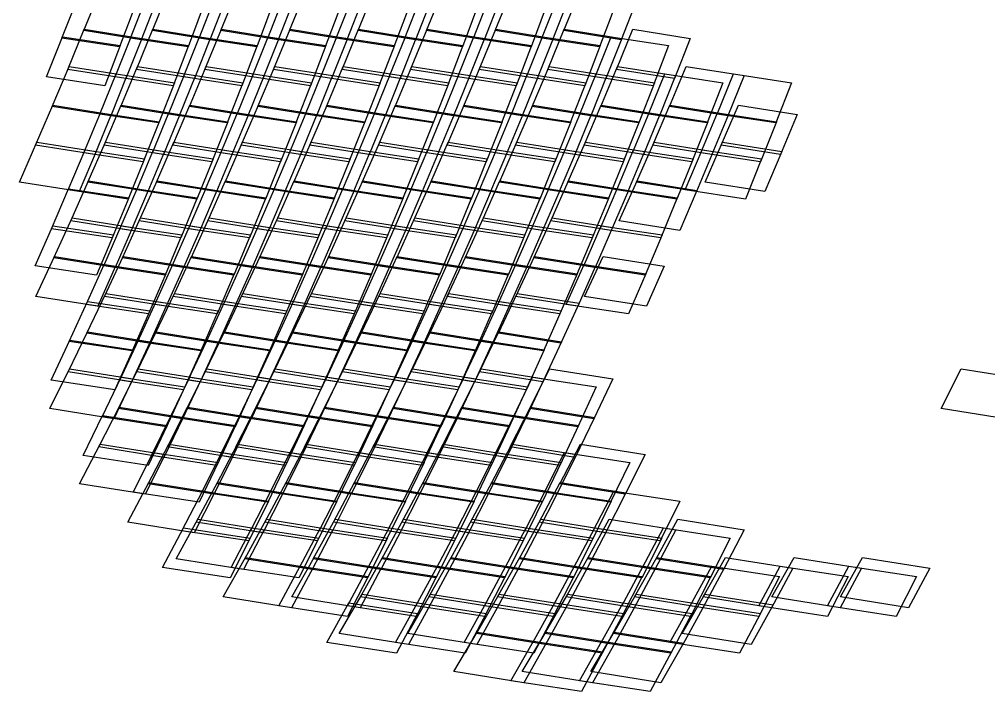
# Model space of a CAD drawing. Header units: metres. Extents: x -83.3 to -29.5, y -56.4 to 14.4.
# Drawn here: x -76.66 to -61.74, y -56.35 to -46.01 of the extents above; entities that cross this region are included whole.
import ezdxf

# ---------------------------------------------------------------- set-up
doc = ezdxf.new("R2010")
doc.units = ezdxf.units.M

msp = doc.modelspace()

# ---------------------------------------------------------------- linework, layer by layer
at = {"layer": 'Layer__irs_1c_south_america_shp'}
for points in [[(-75.41788, -45.56414), (-74.54367, -45.7024), (-74.7843, -46.32066), (-75.66772, -46.18086), (-75.41788, -45.56414)], [(-74.36215, -45.56414), (-73.48795, -45.7024), (-73.72858, -46.32066), (-74.612, -46.18086), (-74.36215, -45.56414)], [(-73.30643, -45.56414), (-72.43222, -45.7024), (-72.67285, -46.32066), (-73.55627, -46.18086), (-73.30643, -45.56414)], [(-72.2507, -45.56414), (-71.3765, -45.7024), (-71.61713, -46.32066), (-72.50055, -46.18086), (-72.2507, -45.56414)], [(-71.19501, -45.56414), (-70.3208, -45.7024), (-70.56143, -46.32066), (-71.44485, -46.18086), (-71.19501, -45.56414)], [(-70.13928, -45.56414), (-69.26508, -45.7024), (-69.50571, -46.32066), (-70.38913, -46.18086), (-70.13928, -45.56414)], [(-69.08356, -45.56414), (-68.20935, -45.7024), (-68.44998, -46.32066), (-69.3334, -46.18086), (-69.08356, -45.56414)], [(-68.02783, -45.56414), (-67.15363, -45.7024), (-67.39426, -46.32066), (-68.27768, -46.18086), (-68.02783, -45.56414)], [(-75.76129, -45.67736), (-74.88364, -45.81014), (-75.11661, -46.42957), (-76.00363, -46.29534), (-75.76129, -45.67736)], [(-74.70557, -45.67736), (-73.82791, -45.81014), (-74.06088, -46.42957), (-74.94791, -46.29534), (-74.70557, -45.67736)], [(-73.64984, -45.67736), (-72.77219, -45.81014), (-73.00516, -46.42957), (-73.89218, -46.29534), (-73.64984, -45.67736)], [(-72.59412, -45.67736), (-71.71646, -45.81014), (-71.94943, -46.42957), (-72.83646, -46.29534), (-72.59412, -45.67736)], [(-71.53839, -45.67736), (-70.66074, -45.81014), (-70.89371, -46.42957), (-71.78073, -46.29534), (-71.53839, -45.67736)], [(-70.4827, -45.67736), (-69.60504, -45.81014), (-69.83801, -46.42957), (-70.72504, -46.29534), (-70.4827, -45.67736)], [(-69.42697, -45.67736), (-68.54932, -45.81014), (-68.78229, -46.42957), (-69.66931, -46.29534), (-69.42697, -45.67736)], [(-68.37125, -45.67736), (-67.49359, -45.81014), (-67.72656, -46.42957), (-68.61359, -46.29534), (-68.37125, -45.67736)], [(-75.65976, -46.16143), (-74.77664, -46.30117), (-75.02161, -46.91901), (-75.91422, -46.77766), (-75.65976, -46.16143)], [(-74.60403, -46.16143), (-73.72092, -46.30117), (-73.96588, -46.91901), (-74.85849, -46.77766), (-74.60403, -46.16143)], [(-73.54831, -46.16143), (-72.66519, -46.30117), (-72.91016, -46.91901), (-73.80276, -46.77766), (-73.54831, -46.16143)], [(-72.49258, -46.16143), (-71.60947, -46.30117), (-71.85443, -46.91901), (-72.74704, -46.77766), (-72.49258, -46.16143)], [(-71.43689, -46.16143), (-70.55377, -46.30117), (-70.79874, -46.91901), (-71.69135, -46.77766), (-71.43689, -46.16143)], [(-70.38116, -46.16143), (-69.49805, -46.30117), (-69.74301, -46.91901), (-70.63562, -46.77766), (-70.38116, -46.16143)], [(-69.32544, -46.16143), (-68.44232, -46.30117), (-68.68729, -46.91901), (-69.57989, -46.77766), (-69.32544, -46.16143)], [(-68.26971, -46.16143), (-67.3866, -46.30117), (-67.63156, -46.91901), (-68.52417, -46.77766), (-68.26971, -46.16143)], [(-67.21402, -46.16143), (-66.3309, -46.30117), (-66.57587, -46.91901), (-67.46848, -46.77766), (-67.21402, -46.16143)], [(-75.99591, -46.27585), (-75.10922, -46.41004), (-75.34628, -47.02907), (-76.24265, -46.89341), (-75.99591, -46.27585)], [(-74.94019, -46.27585), (-74.0535, -46.41004), (-74.29056, -47.02907), (-75.18692, -46.89341), (-74.94019, -46.27585)], [(-73.88446, -46.27585), (-72.99777, -46.41004), (-73.23483, -47.02907), (-74.1312, -46.89341), (-73.88446, -46.27585)], [(-72.82874, -46.27585), (-71.94205, -46.41004), (-72.17911, -47.02907), (-73.07547, -46.89341), (-72.82874, -46.27585)], [(-71.77301, -46.27585), (-70.88632, -46.41004), (-71.12338, -47.02907), (-72.01974, -46.89341), (-71.77301, -46.27585)], [(-70.71732, -46.27585), (-69.83063, -46.41004), (-70.06769, -47.02907), (-70.96405, -46.89341), (-70.71732, -46.27585)], [(-69.66159, -46.27585), (-68.7749, -46.41004), (-69.01196, -47.02907), (-69.90833, -46.89341), (-69.66159, -46.27585)], [(-68.60587, -46.27585), (-67.71918, -46.41004), (-67.95624, -47.02907), (-68.8526, -46.89341), (-68.60587, -46.27585)], [(-67.55014, -46.27585), (-66.66345, -46.41004), (-66.90051, -47.02907), (-67.79687, -46.89341), (-67.55014, -46.27585)], [(-75.89529, -46.7323), (-75.00339, -46.87352), (-75.25262, -47.49094), (-76.1543, -47.34808), (-75.89529, -46.7323)], [(-75.16858, -46.84793), (-74.27295, -46.98349), (-74.51407, -47.60216), (-75.41965, -47.46508), (-75.16858, -46.84793)], [(-74.83957, -46.7323), (-73.94766, -46.87352), (-74.1969, -47.49094), (-75.09857, -47.34808), (-74.83957, -46.7323)], [(-74.11285, -46.84793), (-73.21722, -46.98349), (-73.45834, -47.60216), (-74.36392, -47.46508), (-74.11285, -46.84793)], [(-73.78384, -46.7323), (-72.89194, -46.87352), (-73.14117, -47.49094), (-74.04285, -47.34808), (-73.78384, -46.7323)], [(-73.05713, -46.84793), (-72.1615, -46.98349), (-72.40262, -47.60216), (-73.3082, -47.46508), (-73.05713, -46.84793)], [(-72.72812, -46.7323), (-71.83621, -46.87352), (-72.08545, -47.49094), (-72.98712, -47.34808), (-72.72812, -46.7323)], [(-72.0014, -46.84793), (-71.10577, -46.98349), (-71.34689, -47.60216), (-72.25247, -47.46508), (-72.0014, -46.84793)], [(-71.67242, -46.7323), (-70.78052, -46.87352), (-71.02975, -47.49094), (-71.93143, -47.34808), (-71.67242, -46.7323)], [(-70.94571, -46.84793), (-70.05008, -46.98349), (-70.2912, -47.60216), (-71.19678, -47.46508), (-70.94571, -46.84793)], [(-70.6167, -46.7323), (-69.72479, -46.87352), (-69.97403, -47.49094), (-70.8757, -47.34808), (-70.6167, -46.7323)], [(-69.88998, -46.84793), (-68.99435, -46.98349), (-69.23547, -47.60216), (-70.14105, -47.46508), (-69.88998, -46.84793)], [(-69.56097, -46.7323), (-68.66907, -46.87352), (-68.9183, -47.49094), (-69.81998, -47.34808), (-69.56097, -46.7323)], [(-68.83426, -46.84793), (-67.93863, -46.98349), (-68.17975, -47.60216), (-69.08533, -47.46508), (-68.83426, -46.84793)], [(-68.50525, -46.7323), (-67.61334, -46.87352), (-67.86258, -47.49094), (-68.76425, -47.34808), (-68.50525, -46.7323)], [(-67.77853, -46.84793), (-66.8829, -46.98349), (-67.12402, -47.60216), (-68.0296, -47.46508), (-67.77853, -46.84793)], [(-67.44955, -46.7323), (-66.55765, -46.87352), (-66.80688, -47.49094), (-67.70856, -47.34808), (-67.44955, -46.7323)], [(-66.72284, -46.84793), (-65.82721, -46.98349), (-66.06833, -47.60216), (-66.97391, -47.46508), (-66.72284, -46.84793)], [(-66.39383, -46.7323), (-65.50192, -46.87352), (-65.75116, -47.49094), (-66.65283, -47.34808), (-66.39383, -46.7323)], [(-65.66711, -46.84793), (-64.77148, -46.98349), (-65.0126, -47.60216), (-65.91818, -47.46508), (-65.66711, -46.84793)], [(-76.14606, -47.32867), (-75.24469, -47.4715), (-75.49857, -48.08846), (-76.41, -47.94395), (-76.14606, -47.32867)], [(-75.41168, -47.44564), (-74.50641, -47.58266), (-74.75192, -48.20092), (-75.66742, -48.06229), (-75.41168, -47.44564)], [(-75.09033, -47.32867), (-74.18896, -47.4715), (-74.44284, -48.08846), (-75.35428, -47.94395), (-75.09033, -47.32867)], [(-74.35596, -47.44564), (-73.45068, -47.58266), (-73.6962, -48.20092), (-74.61169, -48.06229), (-74.35596, -47.44564)], [(-74.03461, -47.32867), (-73.13324, -47.4715), (-73.38712, -48.08846), (-74.29855, -47.94395), (-74.03461, -47.32867)], [(-73.30023, -47.44564), (-72.39496, -47.58266), (-72.64047, -48.20092), (-73.55597, -48.06229), (-73.30023, -47.44564)], [(-72.97888, -47.32867), (-72.07751, -47.4715), (-72.33139, -48.08846), (-73.24283, -47.94395), (-72.97888, -47.32867)], [(-72.24451, -47.44564), (-71.33923, -47.58266), (-71.58475, -48.20092), (-72.50024, -48.06229), (-72.24451, -47.44564)], [(-71.92319, -47.32867), (-71.02182, -47.4715), (-71.2757, -48.08846), (-72.18713, -47.94395), (-71.92319, -47.32867)], [(-71.18881, -47.44564), (-70.28354, -47.58266), (-70.52905, -48.20092), (-71.44455, -48.06229), (-71.18881, -47.44564)], [(-70.86746, -47.32867), (-69.96609, -47.4715), (-70.21997, -48.08846), (-71.13141, -47.94395), (-70.86746, -47.32867)], [(-70.13309, -47.44564), (-69.22781, -47.58266), (-69.47333, -48.20092), (-70.38882, -48.06229), (-70.13309, -47.44564)], [(-69.81174, -47.32867), (-68.91037, -47.4715), (-69.16425, -48.08846), (-70.07568, -47.94395), (-69.81174, -47.32867)], [(-69.07736, -47.44564), (-68.17209, -47.58266), (-68.4176, -48.20092), (-69.3331, -48.06229), (-69.07736, -47.44564)], [(-68.75601, -47.32867), (-67.85464, -47.4715), (-68.10852, -48.08846), (-69.01996, -47.94395), (-68.75601, -47.32867)], [(-68.02164, -47.44564), (-67.11636, -47.58266), (-67.36188, -48.20092), (-68.27737, -48.06229), (-68.02164, -47.44564)], [(-67.70032, -47.32867), (-66.79895, -47.4715), (-67.05283, -48.08846), (-67.96426, -47.94395), (-67.70032, -47.32867)], [(-66.96594, -47.44564), (-66.06067, -47.58266), (-66.30618, -48.20092), (-67.22168, -48.06229), (-66.96594, -47.44564)], [(-66.64459, -47.32867), (-65.74323, -47.4715), (-65.9971, -48.08846), (-66.90854, -47.94395), (-66.64459, -47.32867)], [(-65.91022, -47.44564), (-65.00494, -47.58266), (-65.25046, -48.20092), (-66.16595, -48.06229), (-65.91022, -47.44564)], [(-65.58887, -47.32867), (-64.6875, -47.4715), (-64.94138, -48.08846), (-65.85281, -47.94395), (-65.58887, -47.32867)], [(-76.39038, -47.89865), (-75.47974, -48.04304), (-75.73828, -48.65956), (-76.65927, -48.51343), (-76.39038, -47.89865)], [(-75.64844, -48.01689), (-74.7337, -48.1554), (-74.98364, -48.77324), (-75.90887, -48.63312), (-75.64844, -48.01689)], [(-75.33466, -47.89865), (-74.42401, -48.04304), (-74.68256, -48.65956), (-75.60355, -48.51343), (-75.33466, -47.89865)], [(-74.59271, -48.01689), (-73.67798, -48.1554), (-73.92792, -48.77324), (-74.85315, -48.63312), (-74.59271, -48.01689)], [(-74.27893, -47.89865), (-73.36829, -48.04304), (-73.62683, -48.65956), (-74.54782, -48.51343), (-74.27893, -47.89865)], [(-73.53699, -48.01689), (-72.62225, -48.1554), (-72.87219, -48.77324), (-73.79742, -48.63312), (-73.53699, -48.01689)], [(-73.22321, -47.89865), (-72.31256, -48.04304), (-72.57111, -48.65956), (-73.4921, -48.51343), (-73.22321, -47.89865)], [(-72.48126, -48.01689), (-71.56653, -48.1554), (-71.81647, -48.77324), (-72.7417, -48.63312), (-72.48126, -48.01689)], [(-72.16751, -47.89865), (-71.25687, -48.04304), (-71.51541, -48.65956), (-72.4364, -48.51343), (-72.16751, -47.89865)], [(-71.42557, -48.01689), (-70.51083, -48.1554), (-70.76077, -48.77324), (-71.686, -48.63312), (-71.42557, -48.01689)], [(-71.11179, -47.89865), (-70.20114, -48.04304), (-70.45969, -48.65956), (-71.38068, -48.51343), (-71.11179, -47.89865)], [(-70.36984, -48.01689), (-69.45511, -48.1554), (-69.70505, -48.77324), (-70.63028, -48.63312), (-70.36984, -48.01689)], [(-70.05606, -47.89865), (-69.14542, -48.04304), (-69.40396, -48.65956), (-70.32495, -48.51343), (-70.05606, -47.89865)], [(-69.31412, -48.01689), (-68.39938, -48.1554), (-68.64932, -48.77324), (-69.57455, -48.63312), (-69.31412, -48.01689)], [(-69.00034, -47.89865), (-68.08969, -48.04304), (-68.34824, -48.65956), (-69.26923, -48.51343), (-69.00034, -47.89865)], [(-68.25839, -48.01689), (-67.34366, -48.1554), (-67.5936, -48.77324), (-68.51883, -48.63312), (-68.25839, -48.01689)], [(-67.94464, -47.89865), (-67.034, -48.04304), (-67.29254, -48.65956), (-68.21353, -48.51343), (-67.94464, -47.89865)], [(-67.2027, -48.01689), (-66.28796, -48.1554), (-66.5379, -48.77324), (-67.46313, -48.63312), (-67.2027, -48.01689)], [(-66.88892, -47.89865), (-65.97827, -48.04304), (-66.23682, -48.65956), (-67.15781, -48.51343), (-66.88892, -47.89865)], [(-66.14697, -48.01689), (-65.23224, -48.1554), (-65.48218, -48.77324), (-66.40741, -48.63312), (-66.14697, -48.01689)], [(-65.83319, -47.89865), (-64.92255, -48.04304), (-65.18109, -48.65956), (-66.10208, -48.51343), (-65.83319, -47.89865)], [(-75.59497, -48.49406), (-74.67432, -48.64014), (-74.93796, -49.25619), (-75.86929, -49.1083), (-75.59497, -48.49406)], [(-74.53925, -48.49406), (-73.61859, -48.64014), (-73.88223, -49.25619), (-74.81357, -49.1083), (-74.53925, -48.49406)], [(-73.48352, -48.49406), (-72.56287, -48.64014), (-72.82651, -49.25619), (-73.75784, -49.1083), (-73.48352, -48.49406)], [(-72.42783, -48.49406), (-71.50717, -48.64014), (-71.77081, -49.25619), (-72.70215, -49.1083), (-72.42783, -48.49406)], [(-71.3721, -48.49406), (-70.45145, -48.64014), (-70.71509, -49.25619), (-71.64642, -49.1083), (-71.3721, -48.49406)], [(-70.31638, -48.49406), (-69.39572, -48.64014), (-69.65936, -49.25619), (-70.5907, -49.1083), (-70.31638, -48.49406)], [(-69.26065, -48.49406), (-68.34, -48.64014), (-68.60364, -49.25619), (-69.53497, -49.1083), (-69.26065, -48.49406)], [(-68.20496, -48.49406), (-67.2843, -48.64014), (-67.54794, -49.25619), (-68.47928, -49.1083), (-68.20496, -48.49406)], [(-67.14923, -48.49406), (-66.22858, -48.64014), (-66.49222, -49.25619), (-67.42355, -49.1083), (-67.14923, -48.49406)], [(-75.9006, -48.61369), (-74.97571, -48.75377), (-75.2305, -49.37117), (-76.16623, -49.22942), (-75.9006, -48.61369)], [(-74.84488, -48.61369), (-73.91998, -48.75377), (-74.17477, -49.37117), (-75.1105, -49.22942), (-74.84488, -48.61369)], [(-73.78915, -48.61369), (-72.86426, -48.75377), (-73.11905, -49.37117), (-74.05478, -49.22942), (-73.78915, -48.61369)], [(-72.73343, -48.61369), (-71.80853, -48.75377), (-72.06332, -49.37117), (-72.99905, -49.22942), (-72.73343, -48.61369)], [(-71.67773, -48.61369), (-70.75284, -48.75377), (-71.00763, -49.37117), (-71.94336, -49.22942), (-71.67773, -48.61369)], [(-70.62201, -48.61369), (-69.69711, -48.75377), (-69.9519, -49.37117), (-70.88763, -49.22942), (-70.62201, -48.61369)], [(-69.56628, -48.61369), (-68.64139, -48.75377), (-68.89618, -49.37117), (-69.83191, -49.22942), (-69.56628, -48.61369)], [(-68.51056, -48.61369), (-67.58566, -48.75377), (-67.84045, -49.37117), (-68.77618, -49.22942), (-68.51056, -48.61369)], [(-67.45486, -48.61369), (-66.52997, -48.75377), (-66.78476, -49.37117), (-67.72049, -49.22942), (-67.45486, -48.61369)], [(-75.84888, -49.06309), (-74.91833, -49.21085), (-75.18707, -49.82641), (-76.1286, -49.67681), (-75.84888, -49.06309)], [(-74.79315, -49.06309), (-73.86261, -49.21085), (-74.13135, -49.82641), (-75.07288, -49.67681), (-74.79315, -49.06309)], [(-73.73743, -49.06309), (-72.80688, -49.21085), (-73.07562, -49.82641), (-74.01715, -49.67681), (-73.73743, -49.06309)], [(-72.68173, -49.06309), (-71.75119, -49.21085), (-72.01993, -49.82641), (-72.96146, -49.67681), (-72.68173, -49.06309)], [(-71.62601, -49.06309), (-70.69547, -49.21085), (-70.9642, -49.82641), (-71.90573, -49.67681), (-71.62601, -49.06309)], [(-70.57028, -49.06309), (-69.63974, -49.21085), (-69.90848, -49.82641), (-70.85001, -49.67681), (-70.57028, -49.06309)], [(-69.51456, -49.06309), (-68.58401, -49.21085), (-68.85275, -49.82641), (-69.79428, -49.67681), (-69.51456, -49.06309)], [(-68.45886, -49.06309), (-67.52832, -49.21085), (-67.79706, -49.82641), (-68.73859, -49.67681), (-68.45886, -49.06309)], [(-76.14648, -49.1841), (-75.21155, -49.32572), (-75.47116, -49.94271), (-76.41727, -49.79933), (-76.14648, -49.1841)], [(-75.09076, -49.1841), (-74.15582, -49.32572), (-74.41544, -49.94271), (-75.36154, -49.79933), (-75.09076, -49.1841)], [(-74.03503, -49.1841), (-73.1001, -49.32572), (-73.35971, -49.94271), (-74.30582, -49.79933), (-74.03503, -49.1841)], [(-72.97931, -49.1841), (-72.04437, -49.32572), (-72.30399, -49.94271), (-73.25009, -49.79933), (-72.97931, -49.1841)], [(-71.92361, -49.1841), (-70.98868, -49.32572), (-71.24829, -49.94271), (-72.1944, -49.79933), (-71.92361, -49.1841)], [(-70.86789, -49.1841), (-69.93295, -49.32572), (-70.19257, -49.94271), (-71.13867, -49.79933), (-70.86789, -49.1841)], [(-69.81216, -49.1841), (-68.87723, -49.32572), (-69.13684, -49.94271), (-70.08295, -49.79933), (-69.81216, -49.1841)], [(-68.75644, -49.1841), (-67.8215, -49.32572), (-68.08112, -49.94271), (-69.02722, -49.79933), (-68.75644, -49.1841)], [(-67.70074, -49.1841), (-66.76581, -49.32572), (-67.02542, -49.94271), (-67.97153, -49.79933), (-67.70074, -49.1841)], [(-76.11966, -49.65747), (-75.17853, -49.80702), (-75.45279, -50.42208), (-76.40521, -50.27061), (-76.11966, -49.65747)], [(-75.06393, -49.65747), (-74.1228, -49.80702), (-74.39706, -50.42208), (-75.34949, -50.27061), (-75.06393, -49.65747)], [(-74.00821, -49.65747), (-73.06708, -49.80702), (-73.34134, -50.42208), (-74.29376, -50.27061), (-74.00821, -49.65747)], [(-72.95251, -49.65747), (-72.01138, -49.80702), (-72.28564, -50.42208), (-73.23807, -50.27061), (-72.95251, -49.65747)], [(-71.89679, -49.65747), (-70.95566, -49.80702), (-71.22992, -50.42208), (-72.18234, -50.27061), (-71.89679, -49.65747)], [(-70.84106, -49.65747), (-69.89993, -49.80702), (-70.17419, -50.42208), (-71.12662, -50.27061), (-70.84106, -49.65747)], [(-69.78534, -49.65747), (-68.84421, -49.80702), (-69.11847, -50.42208), (-70.07089, -50.27061), (-69.78534, -49.65747)], [(-68.72964, -49.65747), (-67.78851, -49.80702), (-68.06277, -50.42208), (-69.0152, -50.27061), (-68.72964, -49.65747)], [(-67.67392, -49.65747), (-66.73279, -49.80702), (-67.00705, -50.42208), (-67.95947, -50.27061), (-67.67392, -49.65747)], [(-75.35291, -49.77996), (-74.40717, -49.92327), (-74.672, -50.53978), (-75.62927, -50.39467), (-75.35291, -49.77996)], [(-74.29718, -49.77996), (-73.35144, -49.92327), (-73.61627, -50.53978), (-74.57355, -50.39467), (-74.29718, -49.77996)], [(-73.24146, -49.77996), (-72.29572, -49.92327), (-72.56055, -50.53978), (-73.51782, -50.39467), (-73.24146, -49.77996)], [(-72.18576, -49.77996), (-71.24002, -49.92327), (-71.50485, -50.53978), (-72.46213, -50.39467), (-72.18576, -49.77996)], [(-71.13004, -49.77996), (-70.1843, -49.92327), (-70.44913, -50.53978), (-71.4064, -50.39467), (-71.13004, -49.77996)], [(-70.07431, -49.77996), (-69.12857, -49.92327), (-69.3934, -50.53978), (-70.35068, -50.39467), (-70.07431, -49.77996)], [(-69.01859, -49.77996), (-68.07285, -49.92327), (-68.33768, -50.53978), (-69.29495, -50.39467), (-69.01859, -49.77996)], [(-67.96289, -49.77996), (-67.01715, -49.92327), (-67.28198, -50.53978), (-68.23926, -50.39467), (-67.96289, -49.77996)], [(-75.32828, -50.22547), (-74.37668, -50.37681), (-74.65646, -50.99136), (-75.61969, -50.83804), (-75.32828, -50.22547)], [(-74.27255, -50.22547), (-73.32095, -50.37681), (-73.60074, -50.99136), (-74.56396, -50.83804), (-74.27255, -50.22547)], [(-73.21686, -50.22547), (-72.26526, -50.37681), (-72.54504, -50.99136), (-73.50827, -50.83804), (-73.21686, -50.22547)], [(-72.16113, -50.22547), (-71.20953, -50.37681), (-71.48932, -50.99136), (-72.45255, -50.83804), (-72.16113, -50.22547)], [(-71.10541, -50.22547), (-70.15381, -50.37681), (-70.43359, -50.99136), (-71.39682, -50.83804), (-71.10541, -50.22547)], [(-70.04968, -50.22547), (-69.09808, -50.37681), (-69.37787, -50.99136), (-70.34109, -50.83804), (-70.04968, -50.22547)], [(-68.99399, -50.22547), (-68.04239, -50.37681), (-68.32217, -50.99136), (-69.2854, -50.83804), (-68.99399, -50.22547)], [(-75.60873, -50.34942), (-74.65231, -50.49439), (-74.92242, -51.11044), (-75.89069, -50.96362), (-75.60873, -50.34942)], [(-74.55301, -50.34942), (-73.59659, -50.49439), (-73.8667, -51.11044), (-74.83496, -50.96362), (-74.55301, -50.34942)], [(-73.49728, -50.34942), (-72.54086, -50.49439), (-72.81097, -51.11044), (-73.77924, -50.96362), (-73.49728, -50.34942)], [(-72.44159, -50.34942), (-71.48517, -50.49439), (-71.75528, -51.11044), (-72.72354, -50.96362), (-72.44159, -50.34942)], [(-71.38586, -50.34942), (-70.42944, -50.49439), (-70.69955, -51.11044), (-71.66782, -50.96362), (-71.38586, -50.34942)], [(-70.33014, -50.34942), (-69.37372, -50.49439), (-69.64383, -51.11044), (-70.61209, -50.96362), (-70.33014, -50.34942)], [(-69.27441, -50.34942), (-68.31799, -50.49439), (-68.5881, -51.11044), (-69.55637, -50.96362), (-69.27441, -50.34942)], [(-75.61041, -50.81874), (-74.64758, -50.972), (-74.93344, -51.586), (-75.90829, -51.4307), (-75.61041, -50.81874)], [(-74.55469, -50.81874), (-73.59186, -50.972), (-73.87772, -51.586), (-74.85257, -51.4307), (-74.55469, -50.81874)], [(-73.49899, -50.81874), (-72.53616, -50.972), (-72.82202, -51.586), (-73.79687, -51.4307), (-73.49899, -50.81874)], [(-72.44327, -50.81874), (-71.48044, -50.972), (-71.7663, -51.586), (-72.74115, -51.4307), (-72.44327, -50.81874)], [(-71.38754, -50.81874), (-70.42471, -50.972), (-70.71057, -51.586), (-71.68542, -51.4307), (-71.38754, -50.81874)], [(-70.33182, -50.81874), (-69.36899, -50.972), (-69.65485, -51.586), (-70.6297, -51.4307), (-70.33182, -50.81874)], [(-69.27612, -50.81874), (-68.31329, -50.972), (-68.59915, -51.586), (-69.57401, -51.4307), (-69.27612, -50.81874)], [(-75.88171, -50.94427), (-74.91382, -51.09103), (-75.18973, -51.7066), (-76.16986, -51.55791), (-75.88171, -50.94427)], [(-74.82599, -50.94427), (-73.85809, -51.09103), (-74.134, -51.7066), (-75.11414, -51.55791), (-74.82599, -50.94427)], [(-73.77026, -50.94427), (-72.80237, -51.09103), (-73.07828, -51.7066), (-74.05841, -51.55791), (-73.77026, -50.94427)], [(-72.71457, -50.94427), (-71.74667, -51.09103), (-72.02258, -51.7066), (-73.00272, -51.55791), (-72.71457, -50.94427)], [(-71.65884, -50.94427), (-70.69095, -51.09103), (-70.96686, -51.7066), (-71.94699, -51.55791), (-71.65884, -50.94427)], [(-70.60312, -50.94427), (-69.63522, -51.09103), (-69.91113, -51.7066), (-70.89127, -51.55791), (-70.60312, -50.94427)], [(-69.54739, -50.94427), (-68.5795, -51.09103), (-68.85541, -51.7066), (-69.83554, -51.55791), (-69.54739, -50.94427)], [(-75.88611, -51.38567), (-74.91217, -51.54081), (-75.2041, -52.15426), (-76.1904, -51.99699), (-75.88611, -51.38567)], [(-74.83038, -51.38567), (-73.85645, -51.54081), (-74.14838, -52.15426), (-75.13467, -51.99699), (-74.83038, -51.38567)], [(-73.77469, -51.38567), (-72.80075, -51.54081), (-73.09268, -52.15426), (-74.07898, -51.99699), (-73.77469, -51.38567)], [(-72.71896, -51.38567), (-71.74503, -51.54081), (-72.03696, -52.15426), (-73.02325, -51.99699), (-72.71896, -51.38567)], [(-71.66324, -51.38567), (-70.6893, -51.54081), (-70.98123, -52.15426), (-71.96753, -51.99699), (-71.66324, -51.38567)], [(-70.60751, -51.38567), (-69.63358, -51.54081), (-69.92551, -52.15426), (-70.9118, -51.99699), (-70.60751, -51.38567)], [(-69.55182, -51.38567), (-68.57788, -51.54081), (-68.86981, -52.15426), (-69.85611, -51.99699), (-69.55182, -51.38567)], [(-68.49609, -51.38567), (-67.52216, -51.54081), (-67.81409, -52.15426), (-68.80038, -51.99699), (-68.49609, -51.38567)], [(-62.16177, -51.38567), (-61.18784, -51.54081), (-61.47977, -52.15426), (-62.46606, -51.99699), (-62.16177, -51.38567)], [(-75.09268, -51.51274), (-74.11343, -51.66129), (-74.39511, -52.27634), (-75.38693, -52.12582), (-75.09268, -51.51274)], [(-74.03696, -51.51274), (-73.05771, -51.66129), (-73.33939, -52.27634), (-74.33121, -52.12582), (-74.03696, -51.51274)], [(-72.98126, -51.51274), (-72.00201, -51.66129), (-72.28369, -52.27634), (-73.27551, -52.12582), (-72.98126, -51.51274)], [(-71.92554, -51.51274), (-70.94629, -51.66129), (-71.22797, -52.27634), (-72.21979, -52.12582), (-71.92554, -51.51274)], [(-70.86981, -51.51274), (-69.89056, -51.66129), (-70.17224, -52.27634), (-71.16406, -52.12582), (-70.86981, -51.51274)], [(-69.81409, -51.51274), (-68.83484, -51.66129), (-69.11652, -52.27634), (-70.10834, -52.12582), (-69.81409, -51.51274)], [(-68.75839, -51.51274), (-67.77914, -51.66129), (-68.06082, -52.27634), (-69.05264, -52.12582), (-68.75839, -51.51274)], [(-75.125, -51.97773), (-74.1391, -52.13494), (-74.43765, -52.74778), (-75.43628, -52.58839), (-75.125, -51.97773)], [(-74.06931, -51.97773), (-73.0834, -52.13494), (-73.38196, -52.74778), (-74.38058, -52.58839), (-74.06931, -51.97773)], [(-73.01358, -51.97773), (-72.02768, -52.13494), (-72.32623, -52.74778), (-73.32486, -52.58839), (-73.01358, -51.97773)], [(-71.95786, -51.97773), (-70.97195, -52.13494), (-71.27051, -52.74778), (-72.26913, -52.58839), (-71.95786, -51.97773)], [(-70.90213, -51.97773), (-69.91623, -52.13494), (-70.21478, -52.74778), (-71.21341, -52.58839), (-70.90213, -51.97773)], [(-69.84644, -51.97773), (-68.86053, -52.13494), (-69.15909, -52.74778), (-70.15771, -52.58839), (-69.84644, -51.97773)], [(-68.79071, -51.97773), (-67.80481, -52.13494), (-68.10336, -52.74778), (-69.10199, -52.58839), (-68.79071, -51.97773)], [(-75.37756, -52.1065), (-74.38614, -52.25695), (-74.67407, -52.87147), (-75.6785, -52.71896), (-75.37756, -52.1065)], [(-74.32184, -52.1065), (-73.33041, -52.25695), (-73.61835, -52.87147), (-74.62277, -52.71896), (-74.32184, -52.1065)], [(-73.26614, -52.1065), (-72.27472, -52.25695), (-72.56265, -52.87147), (-73.56708, -52.71896), (-73.26614, -52.1065)], [(-72.21042, -52.1065), (-71.21899, -52.25695), (-71.50693, -52.87147), (-72.51135, -52.71896), (-72.21042, -52.1065)], [(-71.15469, -52.1065), (-70.16327, -52.25695), (-70.4512, -52.87147), (-71.45563, -52.71896), (-71.15469, -52.1065)], [(-70.09897, -52.1065), (-69.10754, -52.25695), (-69.39548, -52.87147), (-70.3999, -52.71896), (-70.09897, -52.1065)], [(-69.04327, -52.1065), (-68.05185, -52.25695), (-68.33978, -52.87147), (-69.34421, -52.71896), (-69.04327, -52.1065)], [(-75.41312, -52.54346), (-74.41547, -52.70268), (-74.72067, -53.31495), (-75.73145, -53.15346), (-75.41312, -52.54346)], [(-74.35742, -52.54346), (-73.35977, -52.70268), (-73.66498, -53.31495), (-74.67575, -53.15346), (-74.35742, -52.54346)], [(-73.3017, -52.54346), (-72.30405, -52.70268), (-72.60925, -53.31495), (-73.62003, -53.15346), (-73.3017, -52.54346)], [(-72.24597, -52.54346), (-71.24832, -52.70268), (-71.55353, -53.31495), (-72.5643, -53.15346), (-72.24597, -52.54346)], [(-71.19025, -52.54346), (-70.1926, -52.70268), (-70.4978, -53.31495), (-71.50858, -53.15346), (-71.19025, -52.54346)], [(-70.13455, -52.54346), (-69.1369, -52.70268), (-69.44211, -53.31495), (-70.45288, -53.15346), (-70.13455, -52.54346)], [(-69.07883, -52.54346), (-68.08118, -52.70268), (-68.38638, -53.31495), (-69.39716, -53.15346), (-69.07883, -52.54346)], [(-68.0231, -52.54346), (-67.02545, -52.70268), (-67.33066, -53.31495), (-68.34143, -53.15346), (-68.0231, -52.54346)], [(-74.60037, -52.67389), (-73.59692, -52.82624), (-73.8912, -53.44022), (-74.90805, -53.28574), (-74.60037, -52.67389)], [(-73.54468, -52.67389), (-72.54123, -52.82624), (-72.83551, -53.44022), (-73.85236, -53.28574), (-73.54468, -52.67389)], [(-72.48895, -52.67389), (-71.4855, -52.82624), (-71.77979, -53.44022), (-72.79663, -53.28574), (-72.48895, -52.67389)], [(-71.43323, -52.67389), (-70.42978, -52.82624), (-70.72406, -53.44022), (-71.74091, -53.28574), (-71.43323, -52.67389)], [(-70.3775, -52.67389), (-69.37405, -52.82624), (-69.66833, -53.44022), (-70.68518, -53.28574), (-70.3775, -52.67389)], [(-69.32181, -52.67389), (-68.31836, -52.82624), (-68.61264, -53.44022), (-69.62949, -53.28574), (-69.32181, -52.67389)], [(-68.26608, -52.67389), (-67.26263, -52.82624), (-67.55692, -53.44022), (-68.57376, -53.28574), (-68.26608, -52.67389)], [(-74.66559, -53.13425), (-73.65524, -53.29566), (-73.96777, -53.90725), (-74.99167, -53.7435), (-74.66559, -53.13425)], [(-73.84256, -53.26647), (-72.82614, -53.42088), (-73.12735, -54.03425), (-74.15762, -53.87765), (-73.84256, -53.26647)], [(-73.60986, -53.13425), (-72.59952, -53.29566), (-72.91205, -53.90725), (-73.93594, -53.7435), (-73.60986, -53.13425)], [(-72.78683, -53.26647), (-71.77042, -53.42088), (-72.07162, -54.03425), (-73.1019, -53.87765), (-72.78683, -53.26647)], [(-72.55414, -53.13425), (-71.54379, -53.29566), (-71.85632, -53.90725), (-72.88022, -53.7435), (-72.55414, -53.13425)], [(-71.73111, -53.26647), (-70.71469, -53.42088), (-71.0159, -54.03425), (-72.04617, -53.87765), (-71.73111, -53.26647)], [(-71.49841, -53.13425), (-70.48807, -53.29566), (-70.8006, -53.90725), (-71.82449, -53.7435), (-71.49841, -53.13425)], [(-70.67538, -53.26647), (-69.65897, -53.42088), (-69.96017, -54.03425), (-70.99045, -53.87765), (-70.67538, -53.26647)], [(-70.44272, -53.13425), (-69.43237, -53.29566), (-69.7449, -53.90725), (-70.7688, -53.7435), (-70.44272, -53.13425)], [(-69.61969, -53.26647), (-68.60327, -53.42088), (-68.90448, -54.03425), (-69.93475, -53.87765), (-69.61969, -53.26647)], [(-69.38699, -53.13425), (-68.37665, -53.29566), (-68.68918, -53.90725), (-69.71307, -53.7435), (-69.38699, -53.13425)], [(-68.56396, -53.26647), (-67.54755, -53.42088), (-67.84875, -54.03425), (-68.87903, -53.87765), (-68.56396, -53.26647)], [(-68.33127, -53.13425), (-67.32092, -53.29566), (-67.63345, -53.90725), (-68.65735, -53.7435), (-68.33127, -53.13425)], [(-67.50824, -53.26647), (-66.49182, -53.42088), (-66.79303, -54.03425), (-67.8233, -53.87765), (-67.50824, -53.26647)], [(-73.91165, -53.6987), (-72.88879, -53.86226), (-73.20862, -54.47322), (-74.24542, -54.30722), (-73.91165, -53.6987)], [(-72.85593, -53.6987), (-71.83307, -53.86226), (-72.15289, -54.47322), (-73.1897, -54.30722), (-72.85593, -53.6987)], [(-71.8002, -53.6987), (-70.77734, -53.86226), (-71.09717, -54.47322), (-72.13397, -54.30722), (-71.8002, -53.6987)], [(-70.74451, -53.6987), (-69.72165, -53.86226), (-70.04147, -54.47322), (-71.07828, -54.30722), (-70.74451, -53.6987)], [(-69.68878, -53.6987), (-68.66592, -53.86226), (-68.98575, -54.47322), (-70.02255, -54.30722), (-69.68878, -53.6987)], [(-68.63306, -53.6987), (-67.6102, -53.86226), (-67.93002, -54.47322), (-68.96683, -54.30722), (-68.63306, -53.6987)], [(-67.57733, -53.6987), (-66.55447, -53.86226), (-66.8743, -54.47322), (-67.9111, -54.30722), (-67.57733, -53.6987)], [(-66.52161, -53.6987), (-65.49875, -53.86226), (-65.81857, -54.47322), (-66.85538, -54.30722), (-66.52161, -53.6987)], [(-74.13416, -53.83269), (-73.10492, -53.98914), (-73.41312, -54.60192), (-74.4566, -54.44321), (-74.13416, -53.83269)], [(-73.07843, -53.83269), (-72.04919, -53.98914), (-72.35739, -54.60192), (-73.40088, -54.44321), (-73.07843, -53.83269)], [(-72.02271, -53.83269), (-70.99347, -53.98914), (-71.30167, -54.60192), (-72.34515, -54.44321), (-72.02271, -53.83269)], [(-70.96698, -53.83269), (-69.93774, -53.98914), (-70.24594, -54.60192), (-71.28943, -54.44321), (-70.96698, -53.83269)], [(-69.91129, -53.83269), (-68.88205, -53.98914), (-69.19025, -54.60192), (-70.23373, -54.44321), (-69.91129, -53.83269)], [(-68.85556, -53.83269), (-67.82632, -53.98914), (-68.13452, -54.60192), (-69.17801, -54.44321), (-68.85556, -53.83269)], [(-67.79984, -53.83269), (-66.7706, -53.98914), (-67.0788, -54.60192), (-68.12228, -54.44321), (-67.79984, -53.83269)], [(-66.74411, -53.83269), (-65.71487, -53.98914), (-66.02307, -54.60192), (-67.06656, -54.44321), (-66.74411, -53.83269)], [(-73.17905, -54.28806), (-72.1427, -54.45398), (-72.47055, -55.06424), (-73.52127, -54.89582), (-73.17905, -54.28806)], [(-72.12332, -54.28806), (-71.08698, -54.45398), (-71.41483, -55.06424), (-72.46555, -54.89582), (-72.12332, -54.28806)], [(-71.06763, -54.28806), (-70.03128, -54.45398), (-70.35913, -55.06424), (-71.40985, -54.89582), (-71.06763, -54.28806)], [(-70.0119, -54.28806), (-68.97556, -54.45398), (-69.30341, -55.06424), (-70.35413, -54.89582), (-70.0119, -54.28806)], [(-68.95618, -54.28806), (-67.91983, -54.45398), (-68.24768, -55.06424), (-69.2984, -54.89582), (-68.95618, -54.28806)], [(-67.90045, -54.28806), (-66.86411, -54.45398), (-67.19196, -55.06424), (-68.24268, -54.89582), (-67.90045, -54.28806)], [(-66.84473, -54.28806), (-65.80838, -54.45398), (-66.13623, -55.06424), (-67.18695, -54.89582), (-66.84473, -54.28806)], [(-65.78903, -54.28806), (-64.75269, -54.45398), (-65.08054, -55.06424), (-66.13126, -54.89582), (-65.78903, -54.28806)], [(-64.73331, -54.28806), (-63.69696, -54.45398), (-64.02481, -55.06424), (-65.07553, -54.89582), (-64.73331, -54.28806)], [(-63.67758, -54.28806), (-62.64124, -54.45398), (-62.96909, -55.06424), (-64.01981, -54.89582), (-63.67758, -54.28806)], [(-72.33487, -54.42399), (-71.29181, -54.58261), (-71.60764, -55.19479), (-72.66541, -55.03379), (-72.33487, -54.42399)], [(-71.27914, -54.42399), (-70.23608, -54.58261), (-70.55191, -55.19479), (-71.60968, -55.03379), (-71.27914, -54.42399)], [(-70.22345, -54.42399), (-69.18039, -54.58261), (-69.49622, -55.19479), (-70.55399, -55.03379), (-70.22345, -54.42399)], [(-69.16772, -54.42399), (-68.12466, -54.58261), (-68.44049, -55.19479), (-69.49826, -55.03379), (-69.16772, -54.42399)], [(-68.112, -54.42399), (-67.06894, -54.58261), (-67.38477, -55.19479), (-68.44254, -55.03379), (-68.112, -54.42399)], [(-67.05627, -54.42399), (-66.01321, -54.58261), (-66.32904, -55.19479), (-67.38681, -55.03379), (-67.05627, -54.42399)], [(-66.00055, -54.42399), (-64.95749, -54.58261), (-65.27332, -55.19479), (-66.33109, -55.03379), (-66.00055, -54.42399)], [(-64.94485, -54.42399), (-63.90179, -54.58261), (-64.21762, -55.19479), (-65.27539, -55.03379), (-64.94485, -54.42399)], [(-63.88913, -54.42399), (-62.84607, -54.58261), (-63.1619, -55.19479), (-64.21967, -55.03379), (-63.88913, -54.42399)], [(-71.38437, -54.8511), (-70.33472, -55.01934), (-70.67062, -55.6289), (-71.73508, -55.45808), (-71.38437, -54.8511)], [(-70.32864, -54.8511), (-69.27899, -55.01934), (-69.6149, -55.6289), (-70.67935, -55.45808), (-70.32864, -54.8511)], [(-69.27292, -54.8511), (-68.22327, -55.01934), (-68.55917, -55.6289), (-69.62363, -55.45808), (-69.27292, -54.8511)], [(-68.21719, -54.8511), (-67.16754, -55.01934), (-67.50345, -55.6289), (-68.5679, -55.45808), (-68.21719, -54.8511)], [(-67.16147, -54.8511), (-66.11182, -55.01934), (-66.44772, -55.6289), (-67.51218, -55.45808), (-67.16147, -54.8511)], [(-66.10577, -54.8511), (-65.05612, -55.01934), (-65.39203, -55.6289), (-66.45648, -55.45808), (-66.10577, -54.8511)], [(-71.58505, -54.98893), (-70.52838, -55.14974), (-70.8519, -55.76128), (-71.92374, -55.59803), (-71.58505, -54.98893)], [(-70.52936, -54.98893), (-69.47269, -55.14974), (-69.7962, -55.76128), (-70.86804, -55.59803), (-70.52936, -54.98893)], [(-69.47363, -54.98893), (-68.41696, -55.14974), (-68.74048, -55.76128), (-69.81232, -55.59803), (-69.47363, -54.98893)], [(-68.41791, -54.98893), (-67.36124, -55.14974), (-67.68475, -55.76128), (-68.75659, -55.59803), (-68.41791, -54.98893)], [(-67.36218, -54.98893), (-66.30551, -55.14974), (-66.62903, -55.76128), (-67.70087, -55.59803), (-67.36218, -54.98893)], [(-66.30646, -54.98893), (-65.24979, -55.14974), (-65.5733, -55.76128), (-66.64514, -55.59803), (-66.30646, -54.98893)], [(-69.61243, -55.43896), (-68.54843, -55.60969), (-68.89322, -56.21849), (-69.97253, -56.04508), (-69.61243, -55.43896)], [(-68.5567, -55.43896), (-67.49271, -55.60969), (-67.83749, -56.21849), (-68.91681, -56.04508), (-68.5567, -55.43896)], [(-67.50098, -55.43896), (-66.43698, -55.60969), (-66.78177, -56.21849), (-67.86108, -56.04508), (-67.50098, -55.43896)], [(-68.74579, -55.57883), (-67.67441, -55.74201), (-68.00638, -56.35285), (-69.09344, -56.18715), (-68.74579, -55.57883)], [(-67.69006, -55.57883), (-66.61868, -55.74201), (-66.95065, -56.35285), (-68.03772, -56.18715), (-67.69006, -55.57883)]]:
    msp.add_lwpolyline(points, dxfattribs=at)

doc.saveas('drawing.dxf')
